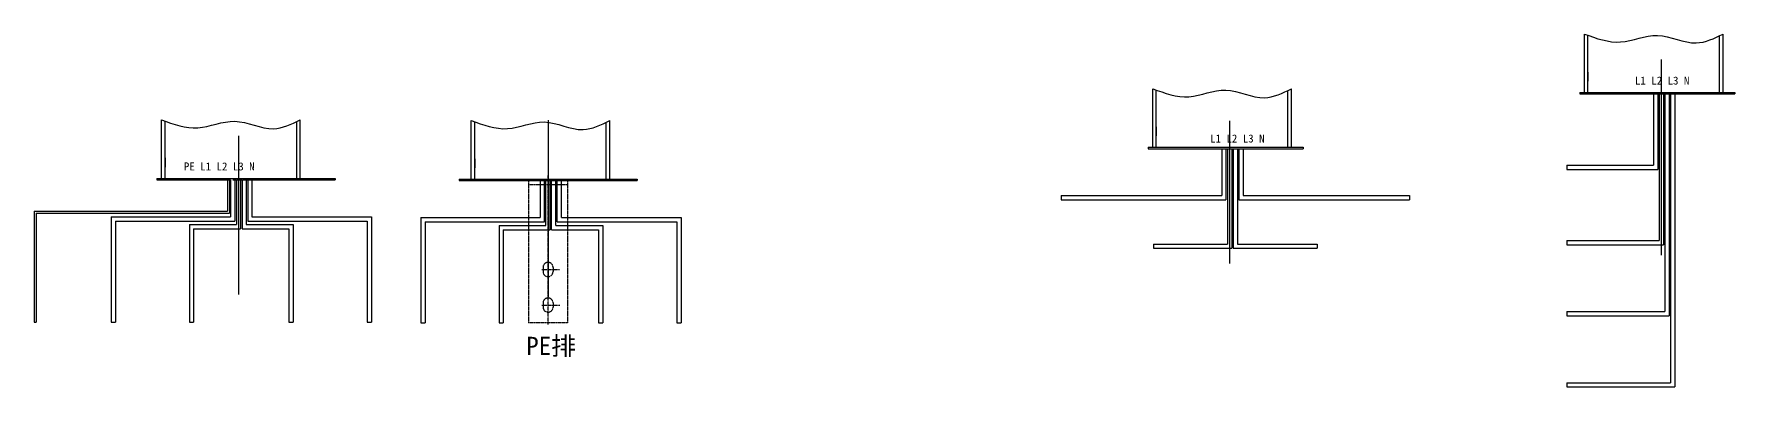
# Model space of a CAD drawing. Header units: millimetres. Extents: x 574498 to 1170950, y -60215 to -53982.
# Drawn here: x 574498 to 576890, y -57722 to -57225 of the extents above; entities that cross this region are included whole.
import ezdxf

# ---------------------------------------------------------------- set-up
doc = ezdxf.new("R2010")
doc.units = ezdxf.units.MM
doc.linetypes.add('CENT', pattern=[3, 2.25, -0.25, 0.25, -0.25])
doc.linetypes.add('CENTER', pattern=[2, 1.25, -0.25, 0.25, -0.25])
doc.layers.add('05', color=4, linetype='CENT')
doc.styles.get("Standard").update_dxf_attribs({"font": ''})
doc.styles.add('STYLE1', font='')
doc.styles.get('Standard').set_extended_font_data('NSimSun')
doc.styles.get('STYLE1').set_extended_font_data('仿宋_GB2312')

# ---------------------------------------------------------------- blocks, each defined once
blk = doc.blocks.new('A$C161F11D1')
for p, q in [((27.5, 0), (-27.5, 0)), ((-27.5, 0), (-27.5, -200)), ((27.5, 0), (27.5, -200)), ((27.5, -6), (-27.5, -6)), ((-7, -122), (-7, -128)), ((7, -122), (7, -128)), ((-7, -172), (-7, -178)), ((7, -172), (7, -178)), ((27.5, -200), (-27.5, -200))]:
    blk.add_line(p, q)
at = {"color": 1, "linetype": 'CENTER'}
for p, q in [((0, -202.2), (0, 7)), ((-8.9, -125), (16.1, -125)), ((-8.9, -175), (16.5, -175))]:
    blk.add_line(p, q, dxfattribs=at)
for centre, start, end in [((0, -122), 0, 180), ((0, -128), 180, 0), ((0, -172), 0, 180), ((0, -178), 180, 0)]:
    blk.add_arc(centre, 7, start, end)

msp = doc.modelspace()

# ---------------------------------------------------------------- linework, layer by layer
for p, q in [((576678.3081, -57307.66734), (576678.3081, -57225.35315)), ((576683.3081, -57307.66734), (576683.3081, -57227.16657)), ((576868.3081, -57307.66734), (576868.3081, -57227.77466)), ((576873.3081, -57307.66734), (576873.3081, -57225.35315)), ((576683.27096, -57278.87233), (576683.27096, -57291.66807)), ((576071.17938, -57384.64989), (576071.17938, -57302.33569)), ((576076.17938, -57384.64989), (576076.17938, -57304.14912)), ((576261.17938, -57384.64989), (576261.17938, -57304.7572)), ((576266.17938, -57384.64989), (576266.17938, -57302.33569)), ((576671.75289, -57307.66734), (576671.75289, -57309.66734)), ((576890.03963, -57307.66734), (576890.03963, -57309.66734)), ((574677.49947, -57428.40239), (574677.49947, -57346.08819)), ((574682.49947, -57428.40239), (574682.49947, -57347.90162)), ((574867.49947, -57428.40239), (574867.49947, -57348.5097)), ((574872.49947, -57428.40239), (574872.49947, -57346.08819)), ((575112.88291, -57429.46854), (575112.88291, -57347.15434)), ((575117.88291, -57429.46854), (575117.88291, -57348.96777)), ((575302.88291, -57429.46854), (575302.88291, -57349.57585)), ((575307.88291, -57429.46854), (575307.88291, -57347.15434)), ((576076.14224, -57355.85487), (576076.14224, -57368.65061)), ((574682.46234, -57399.60737), (574682.46234, -57412.40311)), ((575117.84577, -57400.67352), (575117.84577, -57413.46926)), ((576064.62417, -57384.64989), (576064.62417, -57386.64989)), ((576282.91091, -57384.64989), (576282.91091, -57386.64989)), ((574670.95048, -57428.40239), (574921.40433, -57428.40239)), ((574670.95048, -57428.40239), (574670.95048, -57430.40239)), ((574773.10357, -57430.17862), (574773.10636, -57477.40239)), ((574921.40433, -57428.40239), (574921.40433, -57430.40239)), ((575095.76272, -57429.46854), (575346.21657, -57429.46854)), ((575095.76272, -57429.46854), (575095.76272, -57431.46854)), ((575346.21657, -57429.46854), (575346.21657, -57431.46854)), ((574670.95048, -57430.40239), (574774.59613, -57430.40239)), ((574770.10636, -57430.40239), (574770.10636, -57474.40239)), ((574774.59617, -57430.40239), (574774.60636, -57482.40239)), ((574777.63077, -57430.40239), (574782.60636, -57430.40239)), ((574780.53286, -57430.40238), (574780.60636, -57488.40239)), ((574782.60636, -57430.40239), (574782.60636, -57493.40239)), ((574783.73452, -57430.40239), (574790.68172, -57430.40239)), ((574788.60636, -57430.40239), (574788.60636, -57499.40239)), ((574790.69335, -57430.40239), (574790.60636, -57499.40239)), ((574791.66959, -57430.40239), (574921.40433, -57430.40239)), ((574796.60636, -57430.40239), (574796.60636, -57493.40239)), ((574798.60636, -57430.40239), (574798.60636, -57488.40239)), ((574804.60636, -57430.40239), (574804.60636, -57482.40239)), ((575095.76272, -57431.46854), (575346.21657, -57431.46854)), ((575209.98106, -57431.46854), (575209.98358, -57483.46854)), ((574498.10636, -57474.40239), (574498.10636, -57630.40239)), ((574498.10636, -57474.40239), (574770.10636, -57474.40239)), ((574501.10636, -57477.40239), (574501.10636, -57630.40239)), ((574501.10636, -57477.40239), (574773.10636, -57477.40239)), ((574606.60636, -57482.40239), (574606.60636, -57630.40239)), ((574606.60636, -57482.40239), (574774.60636, -57482.40239)), ((574612.60636, -57488.40239), (574612.60636, -57630.40239)), ((574612.60636, -57488.40239), (574780.60636, -57488.40239)), ((574716.60636, -57493.40239), (574716.60636, -57630.40239)), ((574716.60636, -57493.40239), (574782.60636, -57493.40239)), ((574722.60636, -57499.40239), (574722.60636, -57630.40239)), ((574722.60636, -57499.40239), (574788.60636, -57499.40239)), ((574790.60636, -57499.40239), (574856.60636, -57499.40239)), ((574796.60636, -57493.40239), (574862.60636, -57493.40239)), ((574798.60636, -57488.40239), (574966.60636, -57488.40239)), ((574804.60636, -57482.40239), (574972.60636, -57482.40239)), ((574856.60636, -57499.40239), (574856.60636, -57630.40239)), ((574862.60636, -57493.40239), (574862.60636, -57630.40239)), ((574966.60636, -57488.40239), (574966.60636, -57630.40239)), ((574972.60636, -57482.40239), (574972.60636, -57630.40239)), ((575041.98358, -57483.46854), (575209.98358, -57483.46854)), ((575041.98358, -57483.46854), (575041.98358, -57631.46854)), ((575047.98358, -57489.46854), (575215.98358, -57489.46854)), ((575047.98358, -57489.46854), (575047.98358, -57631.46854)), ((575151.98358, -57494.46854), (575217.98358, -57494.46854)), ((575151.98358, -57494.46854), (575151.98358, -57631.46854)), ((575157.98358, -57500.46854), (575223.98358, -57500.46854)), ((575157.98358, -57500.46854), (575157.98358, -57631.46854)), ((575225.98358, -57500.46854), (575291.98358, -57500.46854)), ((575231.98358, -57494.46854), (575297.98358, -57494.46854)), ((575233.98358, -57489.46854), (575401.98358, -57489.46854)), ((575239.98358, -57483.46854), (575407.98358, -57483.46854)), ((575291.98358, -57500.46854), (575291.98358, -57631.46854)), ((575297.98358, -57494.46854), (575297.98358, -57631.46854)), ((575401.98358, -57489.46854), (575401.98358, -57631.46854)), ((575407.98358, -57483.46854), (575407.98358, -57631.46854)), ((574498.10636, -57630.40239), (574501.10636, -57630.40239)), ((574606.60636, -57630.40239), (574612.60636, -57630.40239)), ((574716.60636, -57630.40239), (574722.60636, -57630.40239)), ((574856.60636, -57630.40239), (574862.60636, -57630.40239)), ((574966.60636, -57630.40239), (574972.60636, -57630.40239)), ((575041.98358, -57631.46854), (575047.98358, -57631.46854)), ((575151.98358, -57631.46854), (575157.98358, -57631.46854)), ((575291.98358, -57631.46854), (575297.98358, -57631.46854)), ((575401.98358, -57631.46854), (575407.98358, -57631.46854))]:
    msp.add_line(p, q)
at = {"color": 1}
for p, q in [((576786.4182, -57261.09381), (576786.4182, -57536.5102)), ((575220.99301, -57346.72106), (575220.98358, -57594.8858)), ((574785.60636, -57368.74799), (574785.60636, -57591.72023))]:
    msp.add_line(p, q, dxfattribs=at)
at = {"color": 6}
for p, q in [((576671.75289, -57307.66734), (576890.03963, -57307.66734)), ((576671.75289, -57309.66734), (576890.03963, -57309.66734)), ((576064.62417, -57384.64989), (576282.91091, -57384.64989)), ((576064.62417, -57386.64989), (576282.91091, -57386.64989)), ((575106.3277, -57429.46854), (575324.61444, -57429.46854)), ((575106.3277, -57431.46854), (575324.61444, -57431.46854))]:
    msp.add_line(p, q, dxfattribs=at)
at = {"color": 0}
for p, q in [((576775.4182, -57309.66734), (576775.4182, -57409.66734)), ((576781.4182, -57309.66734), (576781.4182, -57415.66734)), ((576783.4182, -57309.66734), (576783.4182, -57515.66734)), ((576789.4182, -57309.66734), (576789.4182, -57521.66734)), ((576791.4182, -57309.66734), (576791.4182, -57615.66734)), ((576797.4182, -57309.66734), (576797.4182, -57621.66734)), ((576799.4182, -57309.66734), (576799.4182, -57715.66734)), ((576805.4182, -57309.66734), (576805.4182, -57721.66734)), ((576168.28948, -57386.64989), (576168.28948, -57452.64989)), ((576174.28948, -57386.64989), (576174.28948, -57458.64989)), ((576176.28948, -57386.64989), (576176.28948, -57520.64989)), ((576182.28948, -57386.64989), (576182.28948, -57526.64989)), ((576184.28948, -57386.64989), (576184.28948, -57526.64989)), ((576190.28948, -57386.64989), (576190.28948, -57520.64989)), ((576192.28948, -57386.64989), (576192.28948, -57458.64989)), ((576198.28948, -57386.64989), (576198.28948, -57452.64989)), ((576653.4182, -57409.66734), (576653.4182, -57415.66734)), ((576653.4182, -57409.66734), (576775.4182, -57409.66734)), ((576653.4182, -57415.66734), (576781.4182, -57415.66734)), ((575942.28948, -57452.64989), (576168.28948, -57452.64989)), ((575942.28948, -57452.64989), (575942.28948, -57458.64989)), ((576198.28948, -57452.64989), (576432.28948, -57452.64989)), ((576432.28948, -57452.64989), (576432.28948, -57458.64989)), ((575942.28948, -57458.64989), (576174.28948, -57458.64989)), ((576192.28948, -57458.64989), (576432.28948, -57458.64989)), ((576072.28948, -57520.64989), (576176.28948, -57520.64989)), ((576072.28948, -57520.64989), (576072.28948, -57526.64989)), ((576190.28948, -57520.64989), (576302.28948, -57520.64989)), ((576302.28948, -57520.64989), (576302.28948, -57526.64989)), ((576653.4182, -57515.66734), (576653.4182, -57521.66734)), ((576653.4182, -57515.66734), (576783.4182, -57515.66734)), ((576653.4182, -57521.66734), (576789.4182, -57521.66734)), ((576072.28948, -57526.64989), (576182.28948, -57526.64989)), ((576184.28948, -57526.64989), (576302.28948, -57526.64989)), ((576653.4182, -57615.66734), (576653.4182, -57621.66734)), ((576653.4182, -57615.66734), (576771.4182, -57615.66734)), ((576653.4182, -57621.66734), (576777.4182, -57621.66734)), ((576771.4182, -57615.66734), (576791.4182, -57615.66734)), ((576777.4182, -57621.66734), (576797.4182, -57621.66734)), ((576653.4182, -57715.66734), (576653.4182, -57721.66734)), ((576653.4182, -57715.66734), (576779.4182, -57715.66734)), ((576779.4182, -57715.66734), (576799.4182, -57715.66734)), ((576653.4182, -57721.66734), (576785.4182, -57721.66734)), ((576785.4182, -57721.66734), (576805.4182, -57721.66734))]:
    msp.add_line(p, q, dxfattribs=at)
at = {"color": 31}
msp.add_line((576179.28948, -57347.4737), (576179.28948, -57548.0779), dxfattribs=at)
at = {"color": 7}
for p, q in [((576184.28948, -57386.64989), (576190.28948, -57386.64989)), ((575215.98358, -57489.46854), (575215.98358, -57431.46854)), ((575217.98358, -57494.46854), (575217.98358, -57431.46854)), ((575223.98358, -57500.46854), (575223.98358, -57431.46854)), ((575225.98358, -57500.46854), (575225.98358, -57431.46854)), ((575231.98358, -57494.46854), (575231.98358, -57431.46854)), ((575233.98358, -57489.46854), (575233.98358, -57431.46854)), ((575239.98358, -57483.46854), (575239.98358, -57431.46854))]:
    msp.add_line(p, q, dxfattribs=at)
for points in [[(576678.3081, -57225.35315), (576729.23497, -57236.54858), (576781.08609, -57227.24924), (576835.59622, -57237.87706), (576873.3081, -57225.35315)], [(576071.17938, -57302.33569), (576122.10625, -57313.53112), (576173.95736, -57304.23178), (576228.4675, -57314.8596), (576266.17938, -57302.33569)], [(574677.49947, -57346.08819), (574728.42635, -57357.28363), (574780.27746, -57347.98428), (574834.7876, -57358.6121), (574872.49947, -57346.08819)], [(575112.88291, -57347.15434), (575163.80979, -57358.34977), (575215.6609, -57349.05043), (575270.17103, -57359.67825), (575307.88291, -57347.15434)]]:
    msp.add_spline(points, degree=3)
at = {"layer": '05', "color": 4}
msp.add_line((576783.4182, -57309.66734), (576789.4182, -57309.66734), dxfattribs=at)

# ---------------------------------------------------------------- block references
msp.add_blockref('A$C161F11D1', (575220.98965, -57431.46854), dxfattribs=at)

# ---------------------------------------------------------------- texts
at = {"char_height": 11.25, "width": 1013.049, "attachment_point": 1}
for s, insert in [('  L1 L2 L3 N', (576734.06778, -57285.16404)), ('  L1 L2 L3 N', (576136.67174, -57366.64286)), ('PE L1 L2 L3 N', (574708.84532, -57405.89908))]:
    msp.add_mtext(s, dxfattribs=dict(at, insert=insert))
at = {"layer": '05', "color": 4, "style": 'STYLE1'}
msp.add_text('PE排', height=25.646596, dxfattribs=at).set_placement((575190.38812, -57676.74255))

doc.saveas('drawing.dxf')
